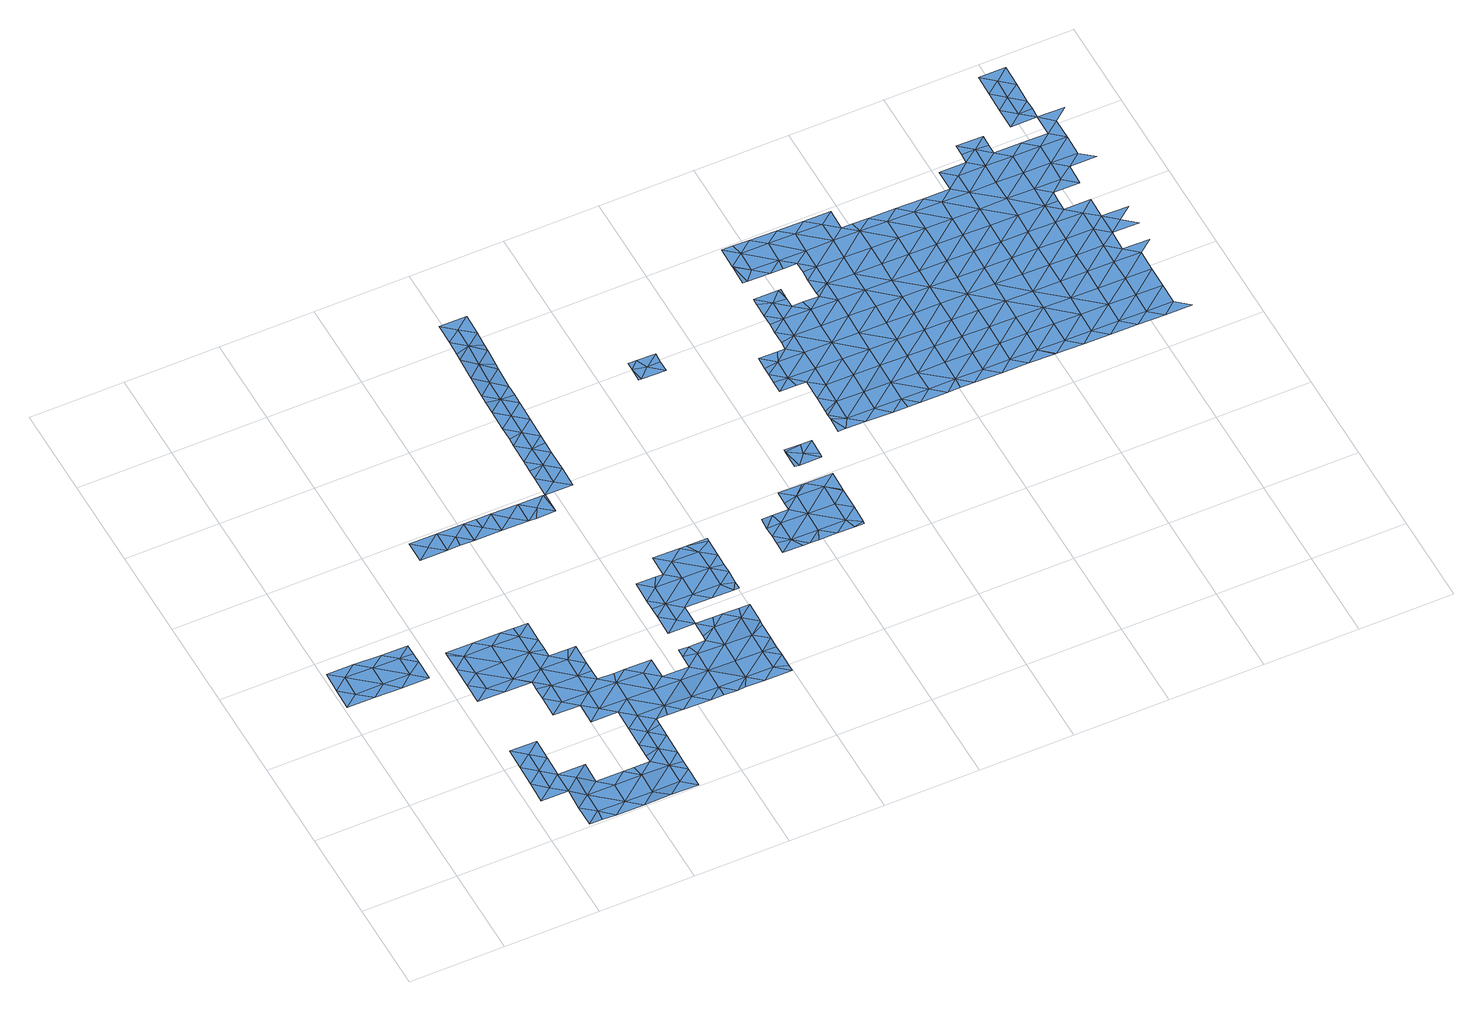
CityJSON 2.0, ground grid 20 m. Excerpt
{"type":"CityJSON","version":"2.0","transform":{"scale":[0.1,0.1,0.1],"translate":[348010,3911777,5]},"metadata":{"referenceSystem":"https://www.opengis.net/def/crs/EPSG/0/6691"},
"CityObjects":{
"waterbody1":{"type":"WaterBody","attributes":{"name":"7","class":"1140","function":"1","WaterBodyRiverFloodingRiskAttribute.description":"4","WaterBodyRiverFloodingRiskAttribute.rankOrg":"1","WaterBodyRiverFloodingRiskAttribute.adminType":"2","WaterBodyRiverFloodingRiskAttribute.scale":"L2"},"geometry":[{"type":"MultiSurface","lod":"1","boundaries":[[[0,1,2]],[[2,3,0]],[[4,5,6]],[[7,5,8]],[[9,7,8]],[[10,9,8]],[[10,8,11]],[[12,10,11]],[[1,10,2]],[[2,10,12]],[[2,12,3]],[[13,3,12]],[[14,12,11]],[[11,15,14]],[[15,11,4]],[[15,4,16]],[[14,13,12]],[[5,4,8]],[[11,8,4]],[[16,4,6]],[[9,10,1]]]}]},
"waterbody2":{"type":"WaterBody","attributes":{"name":"7","class":"1140","function":"1","WaterBodyRiverFloodingRiskAttribute.description":"4","WaterBodyRiverFloodingRiskAttribute.rankOrg":"1","WaterBodyRiverFloodingRiskAttribute.adminType":"2","WaterBodyRiverFloodingRiskAttribute.scale":"L2"},"geometry":[{"type":"MultiSurface","lod":"1","boundaries":[[[17,18,19]],[[17,20,18]],[[17,21,20]],[[17,22,21]],[[23,22,17]],[[23,17,24]],[[22,25,21]],[[25,22,26]],[[22,27,26]],[[28,29,30]],[[31,30,29]],[[32,30,31]],[[33,32,31]],[[34,35,36]],[[36,35,31]],[[37,34,36]],[[37,38,39]],[[40,38,37]],[[39,38,41]],[[42,41,38]],[[43,44,45]],[[44,43,46]],[[47,48,46]],[[47,42,48]],[[42,38,48]],[[49,44,46]],[[50,44,49]],[[40,37,36]],[[51,40,36]],[[52,51,36]],[[52,36,29]],[[53,52,29]],[[53,54,52]],[[35,33,31]],[[29,36,31]],[[24,17,19]],[[55,56,57]],[[58,59,60]],[[61,45,62]],[[60,63,58]],[[45,44,62]],[[50,64,44]],[[65,64,50]],[[65,50,66]],[[66,50,67]],[[68,69,70]],[[69,68,71]],[[71,72,69]],[[68,70,73]],[[74,75,76]],[[75,74,77]],[[77,78,75]],[[75,78,79]],[[75,79,80]],[[75,80,76]],[[81,76,80]],[[82,76,81]],[[83,81,84]],[[84,81,80]],[[65,85,64]],[[86,87,88]],[[65,89,85]],[[84,90,83]],[[86,88,91]],[[92,91,84]],[[80,92,84]],[[93,80,79]],[[94,77,74]],[[95,96,97]],[[68,98,71]],[[68,73,98]],[[67,50,49]],[[99,100,101]],[[49,46,48]],[[48,38,40]],[[102,100,99]],[[40,51,103]],[[52,54,51]],[[104,105,106]],[[53,107,54]],[[28,53,29]],[[108,109,110]],[[111,109,112]],[[111,112,113]],[[113,114,111]],[[23,24,115]],[[63,116,58]],[[117,114,113]],[[111,114,118]],[[111,110,109]],[[110,119,120]],[[108,110,120]],[[108,121,109]],[[112,23,113]],[[113,23,115]],[[59,113,115]],[[58,113,59]],[[58,117,113]],[[116,117,58]],[[117,116,122]],[[123,117,122]],[[117,123,114]],[[124,114,123]],[[114,124,118]],[[118,125,111]],[[111,125,126]],[[111,126,110]],[[110,126,119]],[[127,53,28]],[[128,53,127]],[[53,128,107]],[[54,107,104]],[[106,54,104]],[[54,106,51]],[[51,106,129]],[[129,106,105]],[[130,51,129]],[[51,130,103]],[[99,103,102]],[[99,40,103]],[[131,132,133]],[[134,132,131]],[[134,131,135]],[[133,136,137]],[[99,48,40]],[[99,49,48]],[[101,49,99]],[[101,67,49]],[[67,101,138]],[[100,138,101]],[[98,137,71]],[[71,137,139]],[[95,72,96]],[[95,69,72]],[[69,95,74]],[[74,95,94]],[[94,95,97]],[[140,133,98]],[[137,98,133]],[[78,141,79]],[[79,141,93]],[[142,80,93]],[[80,142,92]],[[84,91,88]],[[84,88,90]],[[88,89,90]],[[88,85,89]],[[87,85,88]],[[87,116,85]],[[143,116,87]],[[116,143,122]],[[85,116,64]],[[116,63,64]],[[64,63,44]],[[44,63,62]],[[60,62,63]],[[60,61,62]],[[59,115,56]],[[115,57,56]],[[24,57,115]],[[137,136,139]],[[132,136,133]],[[140,131,133]],[[135,131,140]],[[22,144,27]],[[144,145,27]],[[145,144,146]],[[70,147,148]],[[70,69,147]],[[148,147,76]],[[147,74,76]],[[148,76,82]],[[69,74,147]],[[144,22,23]],[[109,121,146]],[[144,109,146]],[[109,144,112]],[[112,144,23]]]}]},
"waterbody3":{"type":"WaterBody","attributes":{"name":"7","class":"1140","function":"1","WaterBodyRiverFloodingRiskAttribute.description":"4","WaterBodyRiverFloodingRiskAttribute.rankOrg":"1","WaterBodyRiverFloodingRiskAttribute.adminType":"2","WaterBodyRiverFloodingRiskAttribute.scale":"L2"},"geometry":[{"type":"MultiSurface","lod":"1","boundaries":[[[149,150,151]],[[152,153,154]],[[155,156,150]],[[155,150,149]],[[151,157,158]],[[158,159,151]],[[159,158,160]],[[152,161,162]],[[152,162,153]],[[159,149,151]],[[149,163,155]],[[164,165,163]],[[165,166,156]],[[166,162,161]],[[167,153,162]],[[167,165,164]],[[165,167,166]],[[162,166,167]],[[165,156,163]],[[163,156,155]],[[157,151,150]],[[168,169,154]],[[154,153,168]],[[169,152,154]]]}]},
"waterbody4":{"type":"WaterBody","attributes":{"name":"7","class":"1140","function":"1","WaterBodyRiverFloodingRiskAttribute.description":"4","WaterBodyRiverFloodingRiskAttribute.rankOrg":"1","WaterBodyRiverFloodingRiskAttribute.adminType":"2","WaterBodyRiverFloodingRiskAttribute.scale":"L2"},"geometry":[{"type":"MultiSurface","lod":"1","boundaries":[[[170,171,172]],[[173,174,175]],[[176,177,178]],[[179,176,178]],[[179,178,180]],[[178,181,180]],[[172,171,182]],[[170,173,175]],[[173,183,184]],[[185,183,186]],[[187,186,183]],[[188,189,190]],[[189,188,180]],[[179,180,188]],[[18,179,188]],[[189,180,191]],[[192,191,180]],[[192,172,182]],[[180,181,172]],[[193,194,195]],[[178,177,183]],[[178,183,181]],[[196,184,197]],[[192,180,172]],[[18,188,190]],[[177,187,183]],[[193,187,177]],[[193,177,194]],[[194,177,176]],[[173,184,174]],[[196,197,198]],[[185,184,183]],[[196,174,184]],[[172,181,170]],[[197,184,185]],[[173,181,183]],[[170,181,173]]]}]},
"waterbody5":{"type":"WaterBody","attributes":{"name":"7","class":"1140","function":"1","WaterBodyRiverFloodingRiskAttribute.description":"4","WaterBodyRiverFloodingRiskAttribute.rankOrg":"1","WaterBodyRiverFloodingRiskAttribute.adminType":"2","WaterBodyRiverFloodingRiskAttribute.scale":"L2"},"geometry":[{"type":"MultiSurface","lod":"1","boundaries":[[[199,200,201]],[[202,203,200]],[[202,204,203]],[[204,205,203]],[[206,207,205]],[[206,208,207]],[[205,207,209]],[[210,211,212]],[[212,213,210]],[[214,210,213]],[[204,215,205]],[[205,215,206]],[[208,216,207]],[[216,209,207]],[[217,218,219]],[[220,213,212]],[[221,213,222]],[[223,222,224]],[[224,219,225]],[[217,201,226]],[[225,219,218]],[[222,227,228]],[[213,221,214]],[[223,224,225]],[[229,222,223]],[[220,227,213]],[[213,227,222]],[[222,228,224]],[[224,228,230]],[[224,230,219]],[[230,231,219]],[[219,231,199]],[[219,199,201]],[[217,219,201]],[[205,209,232]],[[201,200,203]],[[201,203,226]],[[203,205,233]],[[226,203,233]],[[233,205,232]],[[229,221,222]],[[160,234,235]],[[235,234,211]],[[235,211,210]],[[214,236,210]],[[237,235,210]],[[237,160,235]],[[236,237,210]]]}]},
"waterbody6":{"type":"WaterBody","attributes":{"name":"7","class":"1140","function":"1","WaterBodyRiverFloodingRiskAttribute.description":"4","WaterBodyRiverFloodingRiskAttribute.rankOrg":"1","WaterBodyRiverFloodingRiskAttribute.adminType":"2","WaterBodyRiverFloodingRiskAttribute.scale":"L2"},"geometry":[{"type":"MultiSurface","lod":"1","boundaries":[[[238,239,240]],[[241,242,243]],[[242,241,244]],[[242,244,238]],[[238,244,239]],[[245,239,244]],[[240,246,247]],[[239,248,249]],[[240,250,238]],[[245,248,239]],[[251,249,252]],[[253,254,255]],[[241,256,244]],[[256,245,244]],[[257,248,245]],[[249,248,258]],[[254,249,258]],[[251,252,259]],[[260,240,247]],[[261,247,246]],[[262,261,246]],[[262,246,259]],[[257,245,263]],[[246,240,239]],[[249,254,253]],[[249,253,252]],[[250,240,264]],[[240,260,264]],[[246,251,259]],[[251,246,239]],[[251,239,249]],[[256,265,245]],[[266,245,265]],[[263,245,266]],[[257,267,248]],[[258,248,267]]]}]},
"waterbody7":{"type":"WaterBody","attributes":{"name":"7","class":"1140","function":"1","WaterBodyRiverFloodingRiskAttribute.description":"4","WaterBodyRiverFloodingRiskAttribute.rankOrg":"1","WaterBodyRiverFloodingRiskAttribute.adminType":"2","WaterBodyRiverFloodingRiskAttribute.scale":"L2"},"geometry":[{"type":"MultiSurface","lod":"1","boundaries":[[[268,269,270]],[[271,269,272]],[[269,271,273]],[[270,269,274]],[[269,273,274]],[[274,273,275]],[[272,269,268]],[[276,273,271]]]}]},
"waterbody8":{"type":"WaterBody","attributes":{"name":"7","class":"1140","function":"1","WaterBodyRiverFloodingRiskAttribute.description":"4","WaterBodyRiverFloodingRiskAttribute.rankOrg":"1","WaterBodyRiverFloodingRiskAttribute.adminType":"2","WaterBodyRiverFloodingRiskAttribute.scale":"L2"},"geometry":[{"type":"MultiSurface","lod":"1","boundaries":[[[277,278,279]],[[280,281,282]],[[283,281,284]],[[281,278,277]],[[282,281,277]],[[278,283,285]],[[280,284,281]],[[283,278,281]]]}]},
"waterbody9":{"type":"WaterBody","attributes":{"name":"7","class":"1140","function":"1","WaterBodyRiverFloodingRiskAttribute.description":"4","WaterBodyRiverFloodingRiskAttribute.rankOrg":"1","WaterBodyRiverFloodingRiskAttribute.adminType":"2","WaterBodyRiverFloodingRiskAttribute.scale":"L2"},"geometry":[{"type":"MultiSurface","lod":"1","boundaries":[[[286,287,288]],[[289,290,291]],[[292,287,286]],[[288,293,286]],[[290,294,295]],[[294,290,289]],[[296,297,298]],[[296,292,297]],[[299,300,295]],[[292,286,297]],[[293,301,286]],[[300,299,302]],[[303,298,297]],[[295,294,299]],[[294,289,304]],[[286,305,297]],[[301,302,306]],[[307,303,297]],[[302,299,306]],[[308,305,286]],[[286,301,308]],[[309,299,294]],[[306,308,301]],[[305,307,297]],[[294,304,310]],[[299,311,306]],[[309,294,310]],[[309,311,299]],[[312,308,306]],[[304,313,310]],[[314,315,316]],[[314,307,315]],[[307,305,315]],[[311,312,306]],[[317,305,308]],[[318,319,320]],[[318,316,319]],[[316,315,319]],[[321,309,310]],[[305,317,315]],[[322,310,313]],[[323,324,325]],[[324,320,319]],[[323,320,324]],[[322,321,310]],[[326,311,309]],[[308,312,317]],[[322,313,327]],[[321,326,309]],[[328,329,330]],[[319,331,324]],[[332,312,311]],[[315,317,333]],[[319,315,334]],[[325,324,335]],[[331,336,324]],[[328,337,338]],[[336,335,324]],[[326,332,311]],[[332,317,312]],[[328,330,337]],[[319,334,331]],[[322,327,339]],[[315,333,334]],[[338,340,341]],[[330,342,337]],[[340,338,337]],[[343,321,322]],[[339,343,322]],[[335,336,344]],[[345,331,334]],[[317,346,333]],[[341,340,347]],[[348,326,321]],[[342,349,337]],[[337,349,340]],[[317,332,350]],[[351,345,334]],[[352,348,321]],[[347,340,353]],[[317,350,346]],[[339,354,343]],[[321,343,352]],[[355,351,334]],[[326,356,332]],[[334,333,355]],[[357,353,340]],[[348,356,326]],[[349,342,358]],[[355,333,346]],[[357,340,349]],[[359,352,343]],[[350,332,356]],[[354,359,343]],[[351,360,361]],[[358,362,349]],[[361,360,363]],[[351,355,360]],[[364,365,350]],[[366,367,363]],[[368,348,352]],[[369,359,354]],[[370,355,346]],[[349,371,357]],[[350,356,364]],[[346,350,365]],[[367,366,362]],[[371,349,362]],[[353,357,372]],[[363,360,366]],[[352,359,373]],[[348,374,356]],[[371,375,357]],[[362,366,371]],[[370,346,365]],[[360,355,370]],[[352,373,368]],[[359,369,376]],[[377,366,360]],[[356,378,364]],[[372,357,375]],[[376,379,359]],[[380,377,360]],[[348,368,374]],[[380,360,370]],[[364,381,365]],[[366,382,371]],[[377,382,366]],[[356,374,378]],[[365,381,370]],[[373,359,383]],[[371,382,375]],[[384,379,376]],[[372,375,385]],[[383,359,379]],[[386,380,370]],[[364,378,381]],[[368,373,387]],[[382,388,375]],[[387,373,383]],[[375,388,385]],[[389,377,380]],[[374,368,390]],[[370,381,386]],[[390,368,387]],[[391,379,384]],[[378,374,392]],[[380,386,393]],[[377,394,382]],[[395,388,382]],[[391,396,379]],[[392,397,378]],[[374,390,392]],[[380,393,389]],[[383,379,396]],[[381,378,397]],[[398,391,384]],[[385,388,399]],[[386,381,397]],[[394,377,389]],[[387,383,400]],[[395,382,394]],[[388,395,399]],[[401,402,386]],[[383,396,400]],[[390,387,403]],[[390,404,392]],[[386,397,401]],[[405,395,394]],[[393,386,402]],[[393,406,389]],[[406,394,389]],[[387,400,403]],[[392,404,397]],[[404,390,403]],[[391,398,407]],[[406,393,402]],[[405,394,408]],[[396,391,409]],[[410,408,394]],[[391,407,409]],[[411,403,400]],[[412,397,404]],[[398,413,407]],[[400,396,414]],[[401,397,415]],[[401,416,402]],[[394,406,410]],[[411,404,403]],[[396,409,414]],[[397,412,415]],[[413,417,407]],[[402,418,406]],[[416,401,415]],[[416,418,402]],[[400,414,411]],[[419,407,417]],[[407,420,409]],[[406,418,410]],[[408,410,421]],[[419,420,407]],[[422,404,411]],[[423,415,412]],[[409,424,414]],[[412,404,425]],[[426,419,417]],[[424,411,414]],[[425,404,422]],[[425,423,412]],[[421,410,427]],[[410,418,427]],[[409,420,424]],[[411,428,422]],[[424,428,411]],[[416,415,429]],[[416,430,418]],[[426,431,419]],[[429,415,423]],[[429,430,416]],[[432,425,422]],[[419,433,420]],[[418,430,427]],[[428,434,422]],[[421,427,435]],[[436,423,425]],[[437,431,426]],[[424,420,433]],[[432,422,434]],[[419,431,433]],[[424,438,428]],[[439,427,430]],[[435,427,439]],[[423,440,429]],[[436,425,432]],[[424,433,438]],[[429,441,430]],[[437,442,431]],[[440,423,436]],[[431,443,433]],[[428,438,444]],[[434,428,445]],[[435,439,446]],[[442,443,431]],[[443,438,433]],[[445,428,444]],[[445,447,434]],[[439,430,441]],[[448,436,432]],[[429,440,441]],[[432,434,447]],[[449,446,439]],[[447,448,432]],[[450,440,436]],[[437,451,442]],[[443,452,438]],[[439,441,449]],[[453,445,444]],[[444,438,454]],[[455,446,449]],[[456,446,455]],[[454,453,444]],[[451,457,442]],[[450,436,448]],[[441,440,450]],[[458,443,442]],[[459,449,441]],[[438,452,454]],[[460,447,445]],[[457,458,442]],[[461,456,455]],[[443,462,452]],[[463,455,449]],[[447,464,448]],[[441,450,459]],[[465,457,451]],[[460,445,453]],[[460,464,447]],[[466,463,449]],[[467,450,448]],[[452,468,454]],[[449,459,466]],[[443,458,462]],[[461,455,463]],[[468,452,462]],[[459,450,467]],[[469,458,457]],[[470,460,453]],[[448,464,467]],[[471,457,465]],[[472,466,459]],[[453,454,473]],[[474,475,476]],[[474,461,463]],[[476,461,474]],[[473,454,468]],[[473,470,453]],[[477,464,460]],[[458,478,462]],[[479,463,466]],[[459,467,480]],[[481,467,464]],[[482,471,465]],[[474,483,475]],[[470,477,460]],[[457,471,469]],[[459,480,472]],[[477,481,464]],[[462,484,468]],[[474,463,485]],[[481,486,467]],[[487,480,467]],[[478,458,469]],[[486,487,467]],[[463,479,485]],[[473,468,488]],[[489,474,485]],[[466,472,479]],[[490,470,473]],[[488,490,473]],[[474,489,483]],[[484,462,478]],[[487,491,480]],[[488,468,484]],[[480,492,472]],[[493,477,470]],[[494,481,477]],[[493,470,490]],[[484,495,488]],[[485,479,496]],[[497,491,487]],[[494,477,493]],[[480,491,492]],[[479,472,498]],[[493,490,499]],[[498,472,492]],[[479,498,496]],[[490,500,499]],[[499,501,493]],[[502,491,497]],[[492,491,502]],[[503,496,498]],[[492,502,504]],[[498,492,505]],[[505,492,504]],[[498,505,503]],[[502,506,504]],[[507,503,508]],[[503,505,508]],[[509,507,508]]]}]},
"waterbody10":{"type":"WaterBody","attributes":{"name":"7","class":"1140","function":"1","WaterBodyRiverFloodingRiskAttribute.description":"4","WaterBodyRiverFloodingRiskAttribute.rankOrg":"1","WaterBodyRiverFloodingRiskAttribute.adminType":"2","WaterBodyRiverFloodingRiskAttribute.scale":"L2"},"geometry":[{"type":"MultiSurface","lod":"1","boundaries":[[[510,511,512]],[[513,514,515]],[[516,510,512]],[[514,507,515]],[[517,516,518]],[[517,518,515]],[[517,515,519]],[[518,513,515]],[[512,518,516]],[[519,515,507]],[[513,518,520]],[[520,518,512]],[[511,520,512]]]}]}
},
"vertices":[
[6,472,10],[63,471,11],[35,495,10],[7,518,11],[150,539,10],[178,515,10],[178,538,10],[177,469,11],[149,493,11],[120,470,11],[92,494,11],[93,540,11],[36,541,11],[8,564,11],[65,563,11],[122,562,10],[178,561,10],
[715,344,11],[687,368,11],[686,334,10],[723,367,11],[743,367,11],[771,343,11],[714,298,9],[686,322,10],[777,366,11],[800,366,11],[799,320,10],[291,513,9],[319,490,10],[348,512,10],[376,489,10],[375,512,10],[405,511,10],[404,437,10],[404,465,10],[375,443,10],[403,419,10],[431,395,10],[443,418,10],[375,396,10],[460,418,10],[459,372,10],[494,325,10],[487,302,10],[515,325,10],[459,326,10],[459,349,10],[431,349,10],[430,303,10],[429,257,10],[318,397,10],[318,444,10],[262,491,8],[262,444,8],[629,323,10],[629,305,10],[650,322,10],[599,254,10],[628,276,10],[571,277,10],[572,324,10],[543,301,10],[543,255,10],[486,256,10],[457,233,10],[400,234,10],[401,280,10],[313,120,10],[312,74,7],[341,96,8],[284,97,9],[283,51,8],[342,143,10],[368,27,7],[425,26,7],[426,72,9],[396,3,7],[453,2,9],[482,25,9],[483,71,8],[455,95,9],[421,95,9],[455,111,9],[483,117,10],[485,210,10],[513,170,10],[513,186,10],[484,163,10],[456,187,10],[455,141,10],[512,140,10],[511,94,9],[511,47,8],[339,4,7],[311,28,8],[283,5,8],[309,5,8],[285,144,9],[374,350,10],[345,328,10],[373,304,10],[345,355,10],[346,374,10],[233,422,9],[232,376,10],[261,398,10],[234,468,8],[798,227,9],[770,251,8],[769,205,10],[712,206,10],[713,252,8],[656,253,9],[655,207,9],[657,299,10],[542,209,10],[599,208,8],[683,183,9],[797,181,10],[797,195,10],[798,249,9],[570,185,9],[627,184,9],[654,184,9],[699,183,10],[740,182,10],[234,514,8],[234,507,8],[289,375,10],[345,374,10],[258,213,9],[229,191,9],[257,167,9],[230,237,9],[287,236,9],[228,145,9],[256,121,8],[344,281,10],[227,98,8],[286,190,9],[510,1,9],[511,68,8],[536,186,9],[771,297,8],[799,311,9],[799,274,8],[369,73,8],[398,95,9],
[523,787,12],[522,741,12],[551,763,12],[352,743,11],[353,790,11],[324,767,10],[494,764,12],[466,742,12],[539,740,12],[579,740,12],[576,786,12],[580,786,12],[378,743,12],[381,766,12],[466,788,12],[435,788,12],[438,765,12],[409,742,12],[410,789,12],[296,791,10],[295,744,10],
[689,507,11],[673,507,11],[660,484,11],[718,529,11],[746,552,11],[690,553,11],[744,413,11],[773,436,11],[716,437,11],[687,414,11],[659,438,11],[717,483,11],[632,508,11],[774,482,11],[774,528,11],[802,505,11],[802,478,11],[802,458,11],[659,392,11],[631,415,11],[630,369,11],[631,438,11],[631,461,11],[801,428,11],[791,412,11],[801,412,11],[761,552,11],[803,545,11],[803,551,11],
[641,1062,13],[642,1108,16],[613,1086,14],[642,1119,17],[614,1132,18],[643,1155,21],[615,1178,24],[644,1201,24],[616,1224,24],[645,1247,24],[587,1202,24],[610,855,12],[638,831,12],[638,877,12],[610,901,12],[582,878,12],[643,1170,22],[588,1248,24],[585,1063,13],[584,1045,13],[613,1040,12],[639,904,12],[582,924,12],[611,947,12],[583,971,12],[612,993,12],[584,1017,12],[585,1109,16],[639,924,12],[640,970,12],[583,943,12],[641,1016,12],[641,1037,13],[586,1172,23],[586,1156,22],[637,785,12],[609,808,12],[581,853,12],[581,832,12],
[974,548,11],[1002,524,10],[1002,571,12],[916,525,10],[939,549,11],[917,549,10],[945,525,10],[944,479,10],[1059,570,12],[1031,593,12],[1001,478,9],[1058,477,10],[974,565,11],[1059,523,10],[1087,500,10],[1086,459,10],[1066,454,10],[1086,454,10],[916,503,10],[972,456,9],[1029,455,10],[1087,546,11],[1024,593,12],[1088,592,12],[1087,548,11],[958,456,9],[974,594,12],[916,484,10],[915,457,10],[990,455,10],
[924,989,14],[896,989,14],[924,965,14],[885,1012,14],[925,1011,14],[868,995,14],[873,966,14],[867,966,14],[868,1012,14],
[1041,639,12],[1033,681,12],[1032,640,12],[1089,649,12],[1061,662,12],[1089,639,12],[1067,685,12],[1090,685,12],[1033,686,12],
[1121,846,12],[1092,849,12],[1092,823,12],[1162,684,11],[1147,718,11],[1146,684,11],[1093,870,12],[1127,823,12],[1175,706,11],[1147,730,11],[1093,887,12],[1122,892,12],[1094,916,12],[1176,753,11],[1147,739,12],[1149,822,12],[1148,776,12],[1133,915,12],[1203,683,11],[1178,891,12],[1177,799,12],[1150,915,12],[1178,845,12],[1233,752,11],[1232,705,11],[1234,798,12],[1234,844,12],[1260,682,10],[1151,932,12],[1179,938,12],[1151,961,12],[1235,890,12],[1152,983,12],[1180,984,12],[1152,1007,12],[1290,751,10],[1289,705,10],[1152,1039,12],[1181,1030,12],[1153,1054,12],[1290,797,12],[1291,681,10],[1154,1145,12],[1153,1100,12],[1162,1100,12],[1209,1006,12],[1291,843,12],[1236,937,12],[1237,983,12],[1204,1053,12],[1209,1027,12],[1182,1122,12],[1154,1146,12],[1317,681,10],[1183,1169,12],[1155,1192,12],[1210,1099,12],[1346,704,11],[1209,1053,12],[1232,1006,12],[1293,936,12],[1178,1192,12],[1347,796,12],[1239,1121,12],[1292,889,12],[1266,1005,12],[1346,750,11],[1212,1191,12],[1374,680,11],[1294,982,12],[1348,842,12],[1240,1168,12],[1236,1098,12],[1402,703,12],[1294,1028,12],[1266,1014,12],[1267,1098,12],[1266,1052,12],[1349,888,12],[1350,935,12],[1295,1074,12],[1267,1074,12],[1404,795,12],[1401,680,12],[1350,981,12],[1296,1120,12],[1269,1190,12],[1403,749,12],[1405,841,12],[1297,1167,12],[1430,679,12],[1352,1073,12],[1406,887,12],[1459,702,12],[1351,1027,12],[1406,934,12],[1353,1120,12],[1460,748,12],[1487,678,12],[1325,1189,12],[1407,980,12],[1461,794,12],[1353,1166,12],[1409,1072,12],[1462,840,12],[1516,701,12],[1462,887,12],[1408,1026,12],[1409,1119,12],[1381,1142,12],[1517,747,12],[1463,933,12],[1544,677,12],[1382,1188,12],[1518,793,12],[1464,979,12],[1465,1025,12],[1518,839,12],[1519,886,12],[1404,1142,12],[1466,1071,12],[1573,700,12],[1438,1141,12],[1574,746,12],[1466,1118,12],[1575,838,12],[1520,932,12],[1599,676,12],[1574,792,12],[1521,978,12],[1522,1024,12],[1601,676,12],[1522,1070,12],[1630,699,12],[1630,745,12],[1495,1140,12],[1576,885,12],[1578,977,12],[1631,791,12],[1577,931,12],[1658,675,12],[1523,1117,12],[1632,837,12],[1578,1023,12],[1579,1069,12],[1686,698,12],[1634,930,12],[1687,744,12],[1633,884,12],[1552,1139,12],[1634,976,12],[1714,674,12],[1688,790,12],[1580,1116,12],[1635,1022,12],[1636,1068,12],[1743,697,12],[1744,743,12],[1689,836,12],[1690,883,12],[1609,1138,12],[1690,929,12],[1691,975,12],[1637,1115,12],[1692,1021,13],[1771,673,12],[1745,789,12],[1746,882,12],[1746,836,12],[1637,1161,12],[1609,1185,12],[1800,696,12],[1801,742,12],[1693,1068,13],[1747,928,12],[1666,1184,13],[1802,788,12],[1694,1160,13],[1748,974,12],[1828,672,12],[1693,1114,13],[1749,1020,13],[1802,835,12],[1858,741,12],[1804,927,12],[1857,695,12],[1750,1113,13],[1803,881,12],[1695,1206,13],[1667,1230,13],[1667,1206,13],[1805,973,12],[1858,787,12],[1751,1159,13],[1750,1067,13],[1777,997,12],[1885,671,12],[1724,1229,13],[1859,834,12],[1723,1183,13],[1777,1020,13],[1778,1043,13],[1831,857,12],[1723,1204,13],[1832,903,12],[1806,1066,13],[1807,1112,13],[1833,950,12],[1834,996,12],[1888,856,12],[1780,1182,13],[1834,1042,13],[1808,1158,13],[1861,926,12],[1889,902,12],[1890,949,12],[1835,1088,13],[1837,1181,13],[1864,1111,13],[1865,1157,13],[1892,1087,14],[1837,1227,13],[1865,1203,13],[1894,1226,13],
[1840,1366,13],[1783,1367,13],[1811,1343,13],[1781,1274,13],[1781,1228,13],[1809,1250,13],[1839,1319,13],[1838,1273,13],[1810,1297,13],[1838,1251,13],[1782,1320,13]
]}
